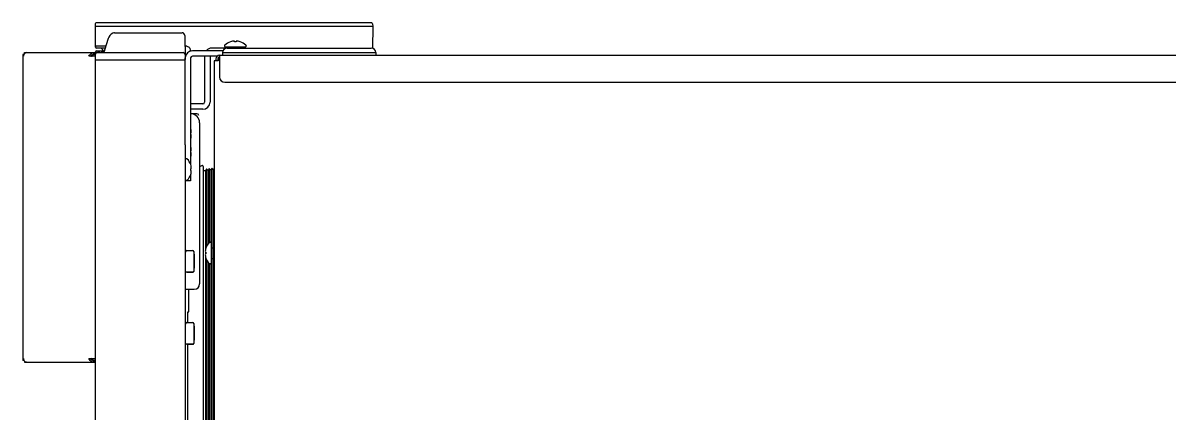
# Model space of a CAD drawing. Header units: millimetres. Extents: x 2355 to 9028, y 2010 to 7655.
# Drawn here: x 4048 to 4684, y 5492 to 5709 of the extents above; entities that cross this region are included whole.
import ezdxf

# ---------------------------------------------------------------- set-up
doc = ezdxf.new("R2010")
doc.units = ezdxf.units.MM
doc.header["$LTSCALE"] = 739.2
doc.layers.get('0').update_dxf_attribs({"linetype": 'CONTINUOUS'})
for name, color, linetype in [('02___PRT_ALL_AXES', 7, 'CONTINUOUS'), ('ASSI', 7, 'CONTINUOUS'), ('GEOM', 7, 'CONTINUOUS')]:
    doc.layers.add(name, color=color, linetype=linetype)

msp = doc.modelspace()

# ---------------------------------------------------------------- linework, layer by layer
at = {"color": 7, "linetype": 'Continuous'}
for p, q in [((4087.85, 5706.62), (4087.94, 5696.11)), ((4098.7, 5703.12), (4098.31, 5703.07)), ((4098.7, 5703.12), (4136.11, 5703.12)), ((4241.85, 5706.62), (4241.74, 5694.51)), ((4095.1, 5700.02), (4093.11, 5693.53)), ((4162.9, 5698.14), (4162.9, 5698.16)), ((4165.15, 5698.14), (4165.15, 5698.46)), ((4166.15, 5698.46), (4166.15, 5698.14)), ((4168.4, 5698.16), (4168.4, 5698.14)), ((4088.1, 5692.32), (4088.1, 5692.62)), ((4093.75, 5695.62), (4088.44, 5695.62)), ((4088.6, 5693.12), (4092.91, 5693.12)), ((4088.9, 5692.12), (4136.74, 5692.12)), ((4091.69, 5692.18), (4091.21, 5692.12)), ((4140.93, 5693.24), (4141.53, 5693.08)), ((4158.55, 5692.12), (4158.57, 5690.86)), ((4158.55, 5692.12), (4243.55, 5692.12)), ((4171.15, 5695.12), (4160.15, 5695.12)), ((4162.65, 5695.12), (4162.65, 5694.62)), ((4168.65, 5695.12), (4168.65, 5694.62)), ((4243.55, 5692.12), (4243.53, 5690.86)), ((4243.55, 5692.16), (4243.55, 5692.12)), ((4087.85, 5688.12), (4087.85, 4053.12)), ((4087.85, 5688.12), (4137.85, 5688.12)), ((4140.87, 5649.87), (4140.89, 5649.87)), ((4140.87, 5647.62), (4141.19, 5647.62)), ((4141.19, 5646.62), (4140.87, 5646.62)), ((4137.85, 5640.8), (4137.85, 4053.12)), ((4140.89, 5644.37), (4140.87, 5644.37)), ((4140.87, 5639.87), (4140.89, 5639.87)), ((4140.87, 5637.62), (4141.19, 5637.62)), ((4141.19, 5636.62), (4140.87, 5636.62)), ((4140.89, 5634.37), (4140.87, 5634.37)), ((4140.87, 5629.87), (4140.89, 5629.87)), ((4140.87, 5627.62), (4141.19, 5627.62)), ((4141.19, 5626.62), (4140.87, 5626.62)), ((4147.85, 5628.87), (4147.85, 4901.13)), ((4149.04, 5626.52), (4147.85, 5626.37)), ((4149.66, 5627.61), (4149.04, 5626.52)), ((4149.04, 5626.52), (4149.04, 5582.48)), ((4149.66, 5627.61), (4149.66, 5584.33)), ((4149.66, 5627.61), (4150.53, 5626.71)), ((4151.15, 5627.8), (4150.53, 5626.71)), ((4150.53, 5626.71), (4150.53, 5585.8)), ((4151.15, 5627.8), (4151.15, 5586.54)), ((4151.15, 5627.8), (4152.02, 5626.9)), ((4152.64, 5627.99), (4152.02, 5626.9)), ((4152.02, 5626.9), (4152.02, 5586.72)), ((4152.64, 5627.99), (4152.64, 5583.76)), ((4152.64, 5627.99), (4153.51, 5627.09)), ((4153.85, 5627.69), (4153.51, 5627.09)), ((4153.51, 5627.09), (4153.51, 5583.39)), ((4140.89, 5624.37), (4140.87, 5624.37)), ((4149.31, 5583.51), (4149.33, 5583.51)), ((4151.85, 5586.76), (4151.56, 5586.76)), ((4152.35, 5575.26), (4152.35, 5586.26)), ((4153.14, 5583.76), (4153.14, 5577.76)), ((4153.54, 5583.36), (4153.14, 5583.76)), ((4153.85, 5583.67), (4153.54, 5583.36)), ((4153.54, 5578.16), (4153.54, 5583.36)), ((4149.01, 5581.26), (4149.33, 5581.26)), ((4149.33, 5580.26), (4149.01, 5580.26)), ((4149.04, 5581.26), (4149.04, 5580.26)), ((4149.04, 5579.03), (4149.04, 4915.83)), ((4149.33, 5578.01), (4149.31, 5578.01)), ((4149.66, 5577.23), (4149.66, 4915.95)), ((4150.53, 5575.76), (4150.53, 4915.95)), ((4152.64, 5577.76), (4152.64, 4915.85)), ((4153.54, 5578.16), (4153.14, 5577.76)), ((4153.51, 5578.13), (4153.51, 4902.38)), ((4153.85, 5577.85), (4153.54, 5578.16)), ((4151.15, 5574.98), (4151.15, 4915.95)), ((4151.85, 5574.76), (4151.56, 5574.76)), ((4152.02, 5574.79), (4152.02, 4915.95))]:
    msp.add_line(p, q, dxfattribs=at)
at = {"linetype": 'Continuous'}
for p, q in [((4153.85, 5687.52), (4153.85, 4025.22)), ((4155.85, 5687.52), (4153.85, 5687.52))]:
    msp.add_line(p, q, dxfattribs=at)
at = {"color": 7, "linetype": 'Continuous'}
for points in [[(4098.31, 5703.07), (4097.65, 5702.82), (4096.77, 5702.28), (4095.98, 5701.54), (4095.38, 5700.68), (4095.1, 5700.02)], [(4093.11, 5693.53), (4092.98, 5693.21), (4092.65, 5692.74), (4092.2, 5692.39), (4091.69, 5692.18)]]:
    msp.add_lwpolyline(points, dxfattribs=at)
for centre, radius, start, end in [((4136.11, 5701.62), 1.5, 0.99999, 89.99947), ((4088.44, 5696.12), 0.5, 180.5, 270), ((4160.15, 5695.91), 0.5, 133.77465, 180), ((4165.65, 5690.17), 8.44, 100.66216, 109.02708), ((4164.62, 5694.3), 4.19, 93.39157, 97.29398), ((4164.62, 5694.32), 4.17, 92.83854, 93.38794), ((4164.62, 5694.32), 4.17, 91.59949, 92.83862), ((4164.62, 5694.33), 4.16, 88.82231, 91.59937), ((4164.62, 5694.33), 4.16, 88.04125, 88.8223), ((4164.62, 5694.32), 4.17, 87.17708, 88.04121), ((4164.62, 5694.32), 4.17, 86.25946, 87.17705), ((4164.62, 5694.31), 4.18, 85.38798, 86.25944), ((4164.62, 5694.3), 4.19, 84.4827, 85.38795), ((4164.62, 5694.29), 4.2, 82.70784, 84.48204), ((4165.65, 5690.17), 7.99, 86.41218, 93.58782), ((4166.68, 5694.29), 4.2, 95.51796, 97.29216), ((4166.68, 5694.31), 4.18, 84.74852, 95.50581), ((4166.68, 5694.29), 4.2, 82.70766, 84.735), ((4165.65, 5690.17), 8.44, 70.97292, 79.33784), ((4171.15, 5695.91), 0.5, 0, 46.22535), ((4088.9, 5691.12), 1, 90, 179.00005), ((4088.95, 5691.12), 1, 90.00033, 178.00001), ((4088.6, 5692.62), 0.5, 90, 180), ((4088.6, 5692.32), 0.5, 180, 204.73465), ((4090.43, 5692.62), 2, 14.57995, 90), ((4136.74, 5691.12), 1, 1.99999, 89.99967), ((4158.82, 5690.87), 0.25, 181, 270), ((4160.15, 5695.62), 0.5, 180, 270), ((4171.15, 5695.62), 0.5, 270, 360), ((4243.28, 5690.87), 0.25, 270, 359), ((4132.9, 5647.12), 8.44, 10.66216, 19.02708), ((4132.9, 5647.12), 7.99, 356.41218, 3.58782), ((4132.9, 5647.12), 8.44, 340.97292, 349.33784), ((4137.03, 5648.15), 4.19, 3.39157, 7.29398), ((4137.02, 5648.15), 4.2, 352.70784, 354.48204), ((4137.02, 5646.08), 4.2, 5.51796, 7.29216), ((4137.02, 5646.09), 4.2, 352.70766, 354.735), ((4137.04, 5648.15), 4.19, 354.4827, 355.38795), ((4137.04, 5646.09), 4.18, 354.74852, 5.50581), ((4137.05, 5648.15), 4.17, 356.25946, 357.17705), ((4137.04, 5648.15), 4.18, 355.38798, 356.25944), ((4137.05, 5648.15), 4.17, 2.83854, 3.38794), ((4137.06, 5648.15), 4.17, 1.59949, 2.83862), ((4137.06, 5648.15), 4.16, 358.82231, 1.59937), ((4137.06, 5648.15), 4.16, 358.04125, 358.8223), ((4137.06, 5648.15), 4.17, 357.17708, 358.04121), ((4132.9, 5637.12), 8.44, 10.66216, 19.02708), ((4137.03, 5638.15), 4.19, 3.39157, 7.29398), ((4138.35, 5632.62), 0.5, 90, 180), ((4138.64, 5632.62), 0.5, 43.77465, 90), ((4132.9, 5637.12), 7.99, 356.41218, 3.58782), ((4132.9, 5637.12), 8.44, 340.97292, 349.33784), ((4137.02, 5638.15), 4.2, 352.70784, 354.48204), ((4137.02, 5636.08), 4.2, 5.51796, 7.29216), ((4137.02, 5636.09), 4.2, 352.70766, 354.735), ((4137.04, 5638.15), 4.19, 354.4827, 355.38795), ((4137.04, 5636.09), 4.18, 354.74852, 5.50581), ((4137.05, 5638.15), 4.17, 356.25946, 357.17705), ((4137.04, 5638.15), 4.18, 355.38798, 356.25944), ((4137.05, 5638.15), 4.17, 2.83854, 3.38794), ((4137.06, 5638.15), 4.17, 1.59949, 2.83862), ((4137.06, 5638.15), 4.16, 358.82231, 1.59937), ((4137.06, 5638.15), 4.16, 358.04125, 358.8223), ((4137.06, 5638.15), 4.17, 357.17708, 358.04121), ((4132.9, 5627.12), 8.44, 10.66216, 19.02708), ((4132.9, 5627.12), 7.99, 356.41218, 3.58782), ((4137.03, 5628.15), 4.19, 3.39157, 7.29398), ((4137.02, 5628.15), 4.2, 352.70784, 354.48204), ((4137.02, 5626.08), 4.2, 5.51796, 7.29216), ((4137.04, 5628.15), 4.19, 354.4827, 355.38795), ((4137.04, 5626.09), 4.18, 354.74852, 5.50581), ((4137.05, 5628.15), 4.17, 356.25946, 357.17705), ((4137.04, 5628.15), 4.18, 355.38798, 356.25944), ((4137.05, 5628.15), 4.17, 2.83854, 3.38794), ((4137.06, 5628.15), 4.17, 1.59949, 2.83862), ((4137.06, 5628.15), 4.16, 358.82231, 1.59937), ((4137.06, 5628.15), 4.16, 358.04125, 358.8223), ((4137.06, 5628.15), 4.17, 357.17708, 358.04121), ((4154.77, 5611.27), 19.6, 112.86778, 117.08924), ((4147.35, 5628.87), 0.5, 0, 112.86778), ((4138.35, 5621.62), 0.5, 180, 270), ((4138.64, 5621.62), 0.5, 270, 316.22535), ((4132.9, 5627.12), 8.44, 340.97292, 349.33784), ((4137.02, 5626.09), 4.2, 352.70766, 354.735), ((4153.16, 5581.79), 4.18, 174.49419, 185.25135), ((4153.18, 5581.79), 4.2, 172.70784, 174.48204), ((4157.3, 5580.76), 8.44, 160.97292, 169.33784), ((4157.3, 5580.76), 8.45, 136.22534, 161.00754), ((4151.56, 5586.26), 0.5, 90, 136.22534), ((4151.85, 5586.26), 0.5, 0, 90), ((4153.16, 5579.73), 4.18, 174.74852, 185.50581), ((4153.18, 5581.79), 4.2, 185.26487, 187.29234), ((4153.18, 5579.73), 4.2, 172.70766, 174.735), ((4153.18, 5579.73), 4.2, 185.51796, 187.29216), ((4157.3, 5580.76), 8.44, 190.66216, 199.02708), ((4157.3, 5580.76), 7.99, 176.41218, 183.58782), ((4151.85, 5575.26), 0.5, 270, 360), ((4151.56, 5575.26), 0.5, 223.77466, 270)]:
    msp.add_arc(centre, radius, start, end, dxfattribs=at)
at = {"linetype": 'Continuous'}
msp.add_open_spline([(4156.85, 5688.93), (4156.76, 5688.83), (4156.4, 5688.38), (4156.09, 5687.89), (4155.85, 5687.52)], degree=3, knots=[0, 0, 0, 0, 0.226645, 1, 1, 1, 1], dxfattribs=at)
at = {"layer": '02___PRT_ALL_AXES', "color": 7, "linetype": 'Continuous'}
for p, q in [((4088.1, 5695.12), (4088.1, 5695.58)), ((4088.1, 5692.62), (4088.1, 5692.32))]:
    msp.add_line(p, q, dxfattribs=at)
at = {"layer": 'ASSI', "color": 7, "linetype": 'Continuous'}
for p, q in [((4159.65, 5695.91), (4159.65, 5695.62)), ((4171.65, 5695.91), (4171.65, 5695.62)), ((4162.65, 5695.12), (4162.65, 5694.62)), ((4168.65, 5695.12), (4168.65, 5694.62)), ((4138.64, 5633.12), (4138.35, 5633.12)), ((4138.64, 5621.12), (4138.35, 5621.12)), ((4138.75, 5582.12), (4142.1, 5582.12)), ((4151.56, 5586.76), (4151.85, 5586.76)), ((4152.35, 5583.76), (4153.14, 5583.76)), ((4143.05, 5576.77), (4143.05, 5578.01)), ((4143.05, 5574.23), (4143.05, 5575.47)), ((4152.35, 5577.76), (4153.14, 5577.76)), ((4138.75, 5570.12), (4142.1, 5570.12)), ((4151.56, 5574.76), (4151.85, 5574.76)), ((4138.75, 5542.12), (4142.1, 5542.12)), ((4143.05, 5536.77), (4143.05, 5538.01)), ((4143.05, 5534.23), (4143.05, 5535.47)), ((4138.75, 5530.12), (4142.1, 5530.12))]:
    msp.add_line(p, q, dxfattribs=at)
for centre, radius, start, end in [((4165.65, 5690.17), 8.45, 109.0287, 133.77466), ((4165.65, 5690.17), 8.45, 46.22534, 70.9713), ((4132.9, 5647.12), 8.45, 19.0287, 19.78278), ((4132.9, 5647.12), 8.45, 340.21722, 340.9713), ((4132.9, 5637.12), 8.45, 19.0287, 19.78278), ((4132.9, 5627.12), 8.45, 19.0287, 43.77466), ((4132.9, 5637.12), 8.45, 340.21722, 340.9713), ((4132.9, 5627.12), 8.45, 316.22534, 340.9713), ((4142.1, 5581.67), 0.45, 0, 90), ((4130.2, 5578.12), 12.85, 4.23893, 16.03421), ((4157.3, 5580.76), 8.45, 136.22534, 161.00754), ((4157.3, 5580.76), 8.45, 198.99246, 223.77466), ((4142.1, 5570.57), 0.45, 270, 360), ((4130.2, 5574.12), 12.85, 343.96579, 355.76107), ((4142.1, 5541.67), 0.45, 0, 90), ((4130.2, 5538.12), 12.85, 4.23893, 16.03421), ((4130.2, 5534.12), 12.85, 343.96579, 355.76107), ((4142.1, 5530.57), 0.45, 270, 360)]:
    msp.add_arc(centre, radius, start, end, dxfattribs=at)
at = {"layer": 'GEOM', "color": 7, "linetype": 'Continuous'}
for p, q in [((4241.27, 5708.62), (4088.43, 5708.62)), ((4087.93, 5708.14), (4087.85, 5706.62)), ((4241.85, 5706.62), (4087.85, 5706.62)), ((4241.77, 5708.14), (4241.85, 5706.62)), ((4137.61, 5701.64), (4137.83, 5689.12)), ((4048.26, 5691.12), (4048.47, 5691.12)), ((4048.71, 5691.53), (4048.71, 5692.12)), ((4087.15, 5691.12), (4087.15, 5692.12)), ((4087.85, 5691.12), (4087.15, 5691.12)), ((4087.85, 5691.12), (4087.85, 5692.12)), ((4087.96, 5691.15), (4087.86, 5688.32)), ((4088.04, 5691.62), (4088.05, 5692.12)), ((4088.05, 5692.12), (4088.9, 5692.12)), ((4093.44, 5694.62), (4088.6, 5694.62)), ((4090.45, 5692.12), (4089.35, 5692.12)), ((4138.67, 5695.62), (4137.72, 5695.62)), ((4137.74, 5691.15), (4137.84, 5688.32)), ((4139.04, 5695.58), (4139.62, 5695.38)), ((4139.79, 5695.25), (4140.07, 5695.03)), ((4140.41, 5694.37), (4140.56, 5693.62)), ((4140.53, 5693.79), (4140.56, 5693.62)), ((4140.93, 5693.24), (4141.53, 5693.08)), ((4155.53, 5690.12), (4141.85, 5690.12)), ((4151.6, 5690.12), (4151.6, 5664.62)), ((4158.55, 5692.16), (4158.55, 5692.12)), ((4161.05, 5694.62), (4241.05, 5694.62)), ((4243.55, 5692.16), (4243.55, 5692.12)), ((4140.85, 5689.12), (4140.85, 5629.98)), ((4155.85, 5688.62), (4155.85, 5687.52)), ((4147.6, 5660.62), (4140.85, 5660.62)), ((4144.35, 5658.12), (4140.85, 5658.12)), ((4145.85, 5653.12), (4145.85, 5563.62)), ((4140.85, 5620.97), (4137.85, 5620.97)), ((4140.85, 5624.26), (4140.85, 5620.97)), ((4142.55, 5581.67), (4142.55, 5570.57)), ((4143.01, 5579.07), (4143.01, 5579.07)), ((4143.01, 5576.77), (4143.05, 5576.77)), ((4143.05, 5575.47), (4143.01, 5575.47)), ((4143.05, 5576.77), (4143.05, 5578.01)), ((4143.05, 5574.23), (4143.05, 5575.47)), ((4142.1, 5570.12), (4138.75, 5570.12)), ((4143.01, 5573.17), (4143.01, 5573.17)), ((4137.85, 5560.62), (4142.85, 5560.62)), ((4139.85, 5548.12), (4139.85, 5560.62)), ((4139.35, 5542.12), (4139.35, 5548.12)), ((4139.35, 5548.12), (4139.85, 5548.12)), ((4142.55, 5541.67), (4142.55, 5530.57)), ((4143.01, 5539.07), (4143.01, 5539.07)), ((4143.05, 5536.77), (4143.05, 5538.01)), ((4143.01, 5536.77), (4143.05, 5536.77)), ((4143.05, 5535.47), (4143.01, 5535.47)), ((4143.01, 5533.17), (4143.01, 5533.17)), ((4143.05, 5534.23), (4143.05, 5535.47)), ((4142.1, 5530.12), (4138.75, 5530.12)), ((4139.35, 4891.42), (4139.35, 5530.12)), ((4048.26, 5521.12), (4048.47, 5521.12)), ((4048.71, 5520.7), (4048.71, 5520.12)), ((4087.15, 5521.12), (4087.15, 5520.12)), ((4087.15, 5521.12), (4087.85, 5521.12))]:
    msp.add_line(p, q, dxfattribs=at)
at = {"layer": 'GEOM', "linetype": 'Continuous'}
for p, q in [((4047.82, 5691.12), (4047.82, 5521.12)), ((4048.26, 5691.12), (4047.82, 5691.12)), ((4048.26, 5690.12), (4048.26, 5691.12)), ((4048.71, 5692.12), (4087.85, 5692.12)), ((4087.58, 5690.12), (4084.29, 5690.12)), ((4087.85, 5691.12), (4087.85, 5688.12)), ((4158.78, 5693.12), (4141.85, 5693.12)), ((4148.6, 5690.12), (4148.6, 5664.62)), ((4161.05, 5694.62), (4152.6, 5694.62)), ((4156.85, 5690.62), (4156.85, 5678.61)), ((4156.85, 5690.62), (5171.25, 5690.62)), ((4137.85, 5640.8), (4137.85, 5689.12)), ((4154.85, 5688.62), (4154.85, 5687.52)), ((4159.85, 5675.62), (5168.25, 5675.62)), ((4147.6, 5663.62), (4140.85, 5663.62)), ((4048.26, 5521.12), (4047.82, 5521.12)), ((4048.26, 5521.12), (4048.26, 5522.12)), ((4048.71, 5520.12), (4087.85, 5520.12)), ((4084.29, 5522.12), (4087.58, 5522.12))]:
    msp.add_line(p, q, dxfattribs=at)
at = {"layer": 'GEOM', "color": 7, "linetype": 'Continuous'}
msp.add_lwpolyline([(4138.67, 5695.62), (4139.04, 5695.58), (4139.62, 5695.38), (4140.07, 5695.03), (4140.35, 5694.59), (4140.41, 5694.37)], dxfattribs=at)
for centre, radius, start, end in [((4088.43, 5708.12), 0.5, 90, 177), ((4241.27, 5708.12), 0.5, 3, 90), ((4087.88, 5686.77), 4.37, 113.44839, 119.28029), ((4087.6, 5695.58), 0.5, 0.01454, 32.69763), ((4088.6, 5695.12), 0.5, 180, 270), ((4141.85, 5689.12), 1, 90, 180), ((4156.85, 5688.62), 1, 90, 180), ((4161.05, 5692.12), 2.5, 90, 179), ((4241.05, 5692.12), 2.5, 1, 90), ((4088.06, 5688.32), 0.2, 178, 270), ((4088.05, 5688.32), 0.2, 239.65328, 269.97944), ((4137.64, 5688.32), 0.2, 270.00038, 1.99999), ((4147.6, 5664.62), 4, 270, 360), ((4140.85, 5653.12), 5, 0, 90), ((4144.35, 5657.12), 1, 0, 90), ((4138.75, 5581.22), 0.9, 90, 180), ((4142.1, 5581.67), 0.45, 359.99938, 90), ((4130.2, 5578.12), 12.85, 4.23893, 16.03421), ((4129.4, 5578.01), 13.65, 359.9727, 4.42006), ((4105.09, 5576.12), 37.92, 359.0179, 0.9821), ((4138.75, 5571.02), 0.9, 180, 270), ((4142.1, 5570.57), 0.45, 270, 0.00062), ((4130.2, 5574.12), 12.85, 343.96579, 355.76107), ((4129.7, 5574.2), 13.35, 355.55301, 357.16127), ((4129.44, 5574.21), 13.61, 357.16228, 358.64974), ((4129, 5574.22), 14.05, 358.65141, 0.00454), ((4142.85, 5563.62), 3, 270, 360), ((4138.75, 5541.22), 0.9, 90, 180), ((4142.1, 5541.67), 0.45, 359.99938, 90), ((4130.2, 5538.12), 12.85, 4.23893, 16.03421), ((4129.4, 5538.01), 13.65, 359.9727, 4.42006), ((4138.75, 5531.02), 0.9, 180, 270), ((4130.2, 5534.12), 12.85, 343.96579, 355.76107), ((4105.09, 5536.12), 37.92, 359.0179, 0.9821), ((4129.7, 5534.2), 13.35, 355.55301, 357.16127), ((4129.44, 5534.21), 13.61, 357.16228, 358.64974), ((4129, 5534.22), 14.05, 358.65141, 0.00454), ((4142.1, 5530.57), 0.45, 270, 0.00062), ((4087.88, 5525.46), 4.37, 240.71971, 246.55161)]:
    msp.add_arc(centre, radius, start, end, dxfattribs=at)
at = {"layer": 'GEOM', "linetype": 'Continuous'}
for centre, radius, start, end in [((4050.49, 5690.21), 2.21, 155.76088, 157.38717), ((4050.17, 5690.4), 1.84, 142.06726, 142.78513), ((4087.92, 5687.9), 4.25, 123.81044, 130.73657), ((4085.85, 5691.12), 2, 329.99931, 339.74625), ((4085.83, 5691.12), 2.02, 339.82368, 359.923), ((4141.85, 5689.12), 4, 90, 180), ((4152.6, 5690.62), 4, 90, 141.09707), ((4156.85, 5688.62), 2, 90, 180), ((4159.85, 5678.61), 3, 180.03934, 270.03923), ((4147.6, 5664.62), 1, 270, 360), ((4050.49, 5522.02), 2.21, 202.61283, 204.23912), ((4050.17, 5521.83), 1.84, 217.21487, 217.93274), ((4087.92, 5524.33), 4.25, 229.26343, 236.18956), ((4085.85, 5521.12), 2, 20.22645, 30.00069), ((4085.83, 5521.11), 2.02, 0.07668, 20.14936)]:
    msp.add_arc(centre, radius, start, end, dxfattribs=at)
for points in [[(4048.26, 5690.12), (4048.26, 5690.44), (4048.33, 5690.76), (4048.45, 5691.06)], [(4048.47, 5691.12), (4048.54, 5691.26), (4048.61, 5691.39), (4048.71, 5691.51)], [(4049.04, 5691.85), (4048.92, 5691.76), (4048.81, 5691.65), (4048.72, 5691.53)], [(4049.82, 5692.12), (4049.55, 5692.12), (4049.26, 5692.01), (4049.04, 5691.85)], [(4084.29, 5690.12), (4084.52, 5690.49), (4084.81, 5690.83), (4085.15, 5691.12)], [(4085.55, 5691.43), (4086.04, 5691.75), (4086.57, 5692.12), (4087.15, 5692.12)], [(4048.45, 5521.17), (4048.33, 5521.47), (4048.26, 5521.8), (4048.26, 5522.12)], [(4048.71, 5520.72), (4048.61, 5520.84), (4048.54, 5520.98), (4048.47, 5521.12)], [(4049.04, 5520.38), (4048.92, 5520.47), (4048.81, 5520.58), (4048.72, 5520.7)], [(4049.82, 5520.12), (4049.55, 5520.12), (4049.26, 5520.22), (4049.04, 5520.38)], [(4085.15, 5521.11), (4084.81, 5521.4), (4084.52, 5521.74), (4084.29, 5522.12)], [(4087.15, 5520.12), (4086.57, 5520.12), (4086.04, 5520.48), (4085.55, 5520.8)]]:
    msp.add_open_spline(points, degree=3, dxfattribs=at)
at = {"layer": 'GEOM', "color": 7, "linetype": 'Continuous'}
for points in [[(4085.07, 5690.12), (4085.28, 5690.29), (4085.51, 5690.44), (4085.74, 5690.58)], [(4085.85, 5690.12), (4086.15, 5690.12), (4086.47, 5690.27), (4086.64, 5690.51)], [(4086.84, 5691.06), (4086.6, 5690.99), (4086.37, 5690.88), (4086.14, 5690.77)], [(4086.64, 5690.51), (4086.76, 5690.67), (4086.84, 5690.87), (4086.85, 5691.07)], [(4140.67, 5693.4), (4140.74, 5693.32), (4140.83, 5693.26), (4140.93, 5693.24)], [(4085.74, 5521.66), (4085.51, 5521.79), (4085.28, 5521.94), (4085.07, 5522.12)], [(4086.64, 5521.72), (4086.47, 5521.96), (4086.15, 5522.12), (4085.85, 5522.12)], [(4086.14, 5521.46), (4086.37, 5521.36), (4086.6, 5521.24), (4086.84, 5521.17)], [(4086.85, 5521.17), (4086.84, 5521.36), (4086.76, 5521.57), (4086.64, 5521.72)]]:
    msp.add_open_spline(points, degree=3, dxfattribs=at)
for points, knots in [([(4087.15, 5691.12), (4087.1, 5691.12), (4087, 5691.11), (4086.89, 5691.08), (4086.84, 5691.06)], [0, 0, 0, 0, 0.478193, 1, 1, 1, 1]), ([(4140.56, 5693.62), (4140.57, 5693.58), (4140.6, 5693.5), (4140.65, 5693.43), (4140.67, 5693.4)], [0, 0, 0, 0, 0.500067, 1, 1, 1, 1]), ([(4086.84, 5521.17), (4086.89, 5521.15), (4087, 5521.13), (4087.1, 5521.12), (4087.15, 5521.12)], [0, 0, 0, 0, 0.521807, 1, 1, 1, 1])]:
    msp.add_open_spline(points, degree=3, knots=knots, dxfattribs=at)

doc.saveas('drawing.dxf')
